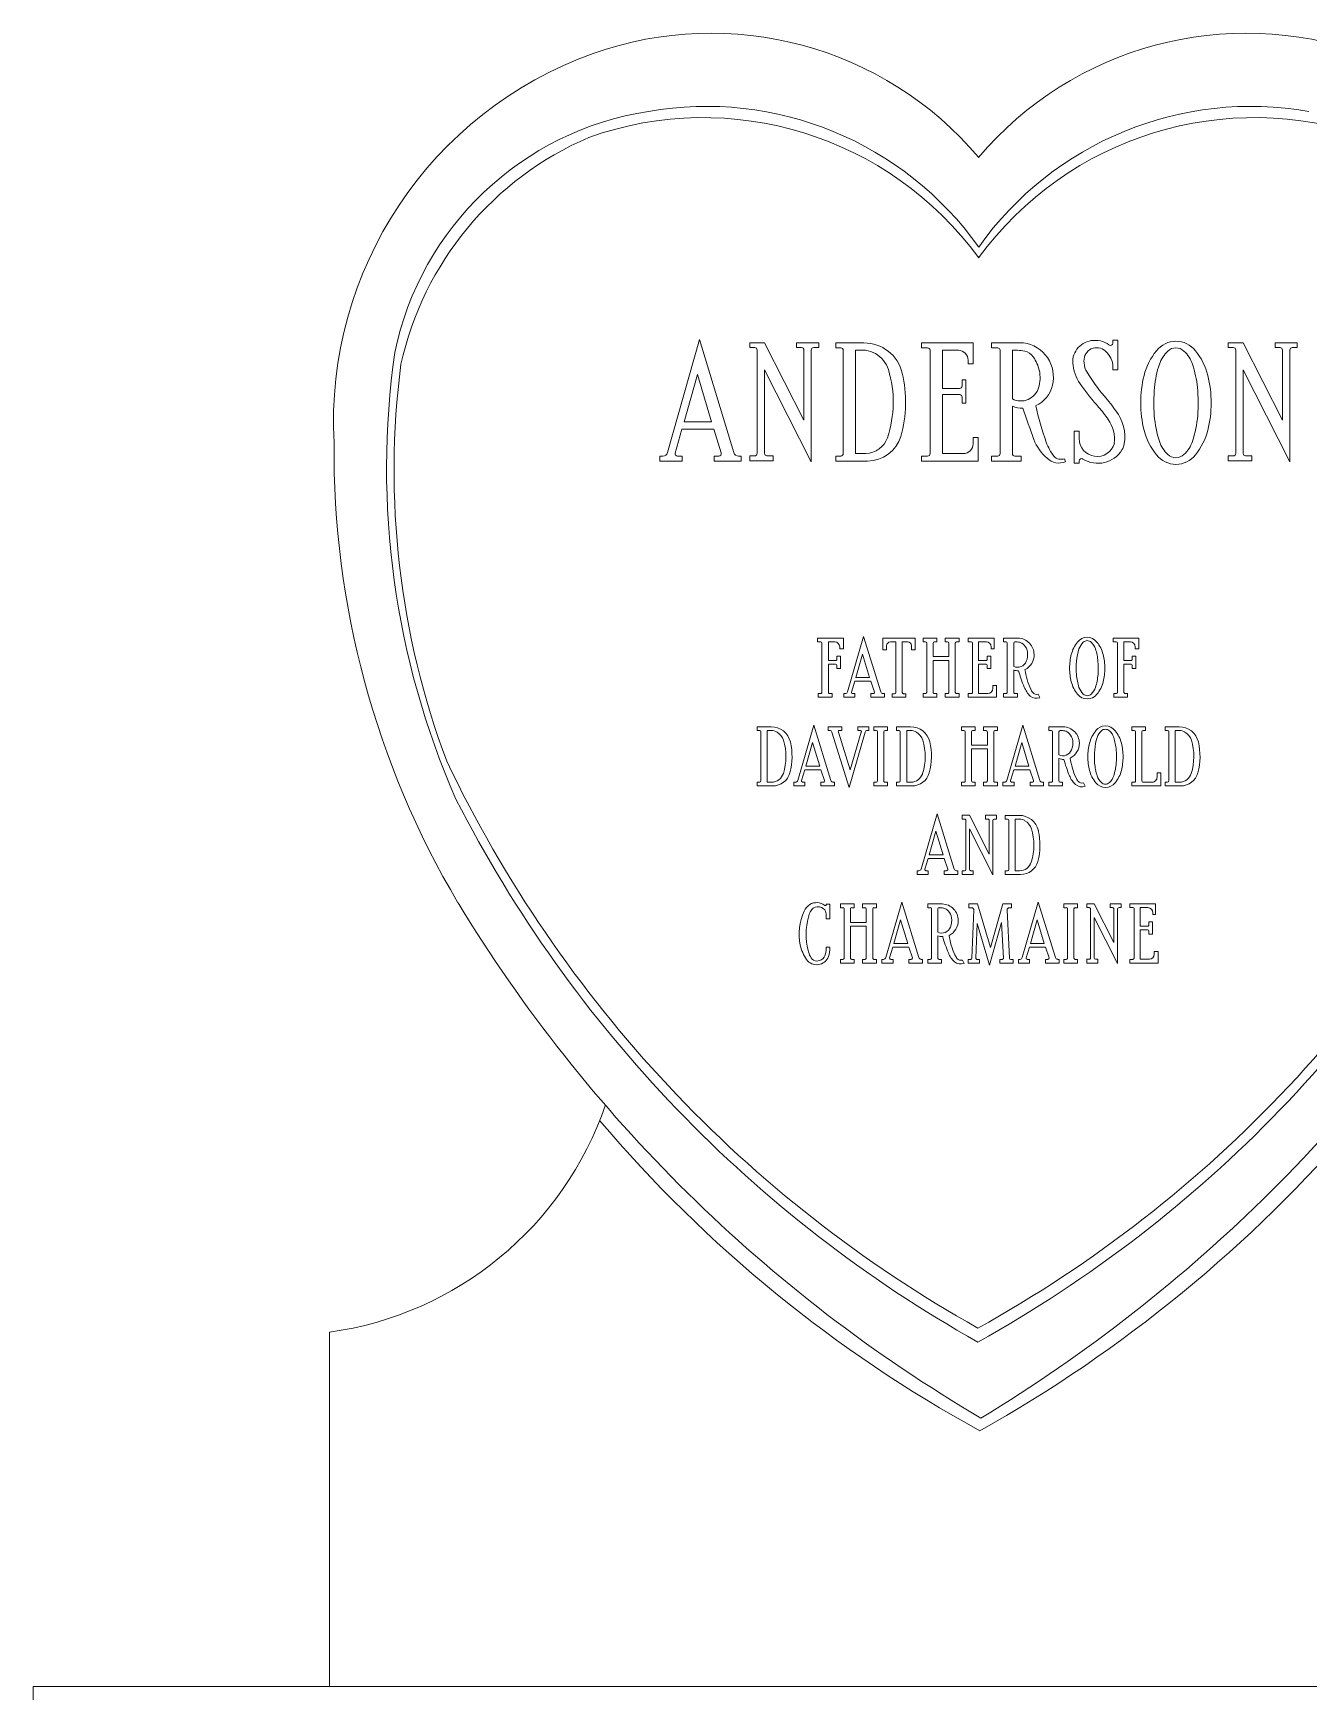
# Model space of a CAD drawing. Header units: inches. Extents: x -113 to 33, y -21 to 28.
# Drawn here: x -33.02 to -11.41, y -0.09 to 27.99 of the extents above; entities that cross this region are included whole.
import ezdxf

# ---------------------------------------------------------------- set-up
doc = ezdxf.new("R2010")
doc.units = ezdxf.units.IN
doc.header["$MEASUREMENT"] = 0
doc.layers.add('1', color=7, linetype='Continuous')

msp = doc.modelspace()

# ---------------------------------------------------------------- linework, layer by layer
at = {"color": 7, "linetype": 'Continuous', "lineweight": 5}
for p, q in [((-22.268, 20.894), (-21.726, 22.808)), ((-21.726, 22.808), (-21.146, 20.892)), ((-20.877, 22.672), (-20.877, 22.754)), ((-20.877, 22.754), (-20.625, 22.754)), ((-20.625, 22.754), (-19.959, 21.442)), ((-20.085, 22.672), (-20.085, 22.754)), ((-20.085, 22.754), (-19.709, 22.754)), ((-19.709, 22.754), (-19.709, 22.672)), ((-19.418, 22.666), (-19.418, 22.75)), ((-19.418, 22.75), (-18.947, 22.75)), ((-17.968, 22.666), (-17.968, 22.75)), ((-17.968, 22.75), (-17.092, 22.75)), ((-17.092, 22.75), (-17.092, 22.396)), ((-16.781, 22.666), (-16.781, 22.75)), ((-16.781, 22.75), (-16.239, 22.75)), ((-14.725, 22.747), (-14.725, 22.796)), ((-14.725, 22.796), (-14.641, 22.796)), ((-14.641, 22.796), (-14.641, 22.296)), ((-12.77, 22.672), (-12.77, 22.754)), ((-12.77, 22.754), (-12.518, 22.754)), ((-12.518, 22.754), (-11.852, 21.442)), ((-11.978, 22.672), (-11.978, 22.754)), ((-11.978, 22.754), (-11.602, 22.754)), ((-11.602, 22.754), (-11.602, 22.672)), ((-20.793, 22.672), (-20.877, 22.672)), ((-20.751, 20.88), (-20.751, 22.63)), ((-20.001, 22.672), (-20.085, 22.672)), ((-19.959, 21.442), (-19.959, 22.63)), ((-19.835, 22.63), (-19.835, 20.734)), ((-19.709, 22.672), (-19.793, 22.672)), ((-19.334, 22.666), (-19.418, 22.666)), ((-19.292, 20.876), (-19.292, 22.626)), ((-18.918, 22.626), (-19.084, 22.626)), ((-19.084, 22.626), (-19.084, 20.876)), ((-17.864, 22.666), (-17.968, 22.666)), ((-17.822, 20.876), (-17.822, 22.626)), ((-17.342, 22.626), (-17.614, 22.626)), ((-17.614, 22.626), (-17.614, 21.98)), ((-16.677, 22.666), (-16.781, 22.666)), ((-16.635, 20.876), (-16.635, 22.626)), ((-16.343, 22.626), (-16.427, 22.626)), ((-16.427, 22.626), (-16.427, 21.802)), ((-12.686, 22.672), (-12.77, 22.672)), ((-12.644, 20.88), (-12.644, 22.63)), ((-11.894, 22.672), (-11.978, 22.672)), ((-11.852, 21.442), (-11.852, 22.63)), ((-11.728, 22.63), (-11.728, 20.734)), ((-11.602, 22.672), (-11.686, 22.672)), ((-21.764, 22.214), (-21.99, 21.416)), ((-21.522, 21.416), (-21.764, 22.214)), ((-19.835, 20.734), (-20.625, 22.294)), ((-20.625, 22.294), (-20.625, 20.88)), ((-17.176, 22.396), (-17.176, 22.458)), ((-17.092, 22.396), (-17.176, 22.396)), ((-14.725, 22.296), (-14.725, 22.38)), ((-14.641, 22.296), (-14.725, 22.296)), ((-11.728, 20.734), (-12.518, 22.294)), ((-12.518, 22.294), (-12.518, 20.88)), ((-17.614, 21.98), (-17.322, 21.98)), ((-17.28, 22.02), (-17.28, 22.126)), ((-17.28, 22.126), (-17.218, 22.126)), ((-17.218, 22.126), (-17.218, 21.73)), ((-17.322, 21.876), (-17.614, 21.876)), ((-17.614, 21.876), (-17.614, 20.876)), ((-17.28, 21.73), (-17.28, 21.834)), ((-17.218, 21.73), (-17.28, 21.73)), ((-16.427, 21.678), (-16.427, 20.876)), ((-21.99, 21.416), (-21.522, 21.416)), ((-22.026, 21.292), (-22.14, 20.886)), ((-21.486, 21.292), (-22.026, 21.292)), ((-21.362, 20.888), (-21.486, 21.292)), ((-17.092, 21.042), (-17.092, 21.146)), ((-17.092, 21.146), (-17.01, 21.146)), ((-17.01, 21.146), (-17.01, 20.75)), ((-15.381, 20.712), (-15.381, 21.254)), ((-15.381, 21.254), (-15.297, 21.254)), ((-15.297, 21.254), (-15.297, 21.13)), ((-22.398, 20.75), (-22.398, 20.834)), ((-22.398, 20.834), (-22.348, 20.834)), ((-22.1, 20.834), (-22.022, 20.834)), ((-22.022, 20.834), (-22.022, 20.75)), ((-21.482, 20.75), (-21.482, 20.834)), ((-21.482, 20.834), (-21.402, 20.834)), ((-21.066, 20.834), (-21.022, 20.834)), ((-21.022, 20.834), (-21.022, 20.75)), ((-20.877, 20.754), (-20.877, 20.838)), ((-20.877, 20.838), (-20.793, 20.838)), ((-20.585, 20.838), (-20.479, 20.838)), ((-20.479, 20.838), (-20.479, 20.754)), ((-19.418, 20.75), (-19.418, 20.834)), ((-19.418, 20.834), (-19.334, 20.834)), ((-19.084, 20.876), (-18.91, 20.876)), ((-17.968, 20.75), (-17.968, 20.834)), ((-17.968, 20.834), (-17.864, 20.834)), ((-17.614, 20.876), (-17.26, 20.876)), ((-16.781, 20.75), (-16.781, 20.834)), ((-16.781, 20.834), (-16.677, 20.834)), ((-16.385, 20.834), (-16.281, 20.834)), ((-16.281, 20.834), (-16.281, 20.75)), ((-15.547, 20.79), (-15.529, 20.738)), ((-12.77, 20.754), (-12.77, 20.838)), ((-12.77, 20.838), (-12.686, 20.838)), ((-12.478, 20.838), (-12.372, 20.838)), ((-12.372, 20.838), (-12.372, 20.754)), ((-22.022, 20.75), (-22.398, 20.75)), ((-21.022, 20.75), (-21.482, 20.75)), ((-20.479, 20.754), (-20.877, 20.754)), ((-18.882, 20.75), (-19.418, 20.75)), ((-17.01, 20.75), (-17.968, 20.75)), ((-16.281, 20.75), (-16.781, 20.75)), ((-15.297, 20.712), (-15.381, 20.712)), ((-15.297, 20.75), (-15.297, 20.712)), ((-12.372, 20.754), (-12.77, 20.754)), ((-19.727, 17.75), (-19.289, 17.75)), ((-19.727, 17.688), (-19.727, 17.75)), ((-19.289, 17.75), (-19.289, 17.573)), ((-19.219, 16.842), (-18.948, 17.779)), ((-18.948, 17.779), (-18.658, 16.841)), ((-18.62, 17.75), (-18.074, 17.75)), ((-18.62, 17.552), (-18.62, 17.75)), ((-18.074, 17.75), (-18.074, 17.552)), ((-17.941, 17.687), (-17.941, 17.75)), ((-17.941, 17.75), (-17.707, 17.75)), ((-17.707, 17.75), (-17.707, 17.687)), ((-17.567, 17.687), (-17.567, 17.75)), ((-17.567, 17.75), (-17.332, 17.75)), ((-17.332, 17.75), (-17.332, 17.687)), ((-17.176, 17.75), (-16.738, 17.75)), ((-17.176, 17.688), (-17.176, 17.75)), ((-16.738, 17.75), (-16.738, 17.573)), ((-16.577, 17.687), (-16.577, 17.75)), ((-16.577, 17.75), (-16.333, 17.75)), ((-14.721, 17.75), (-14.283, 17.75)), ((-14.721, 17.688), (-14.721, 17.75)), ((-14.283, 17.75), (-14.283, 17.573)), ((-19.675, 17.688), (-19.727, 17.688)), ((-19.654, 16.833), (-19.654, 17.668)), ((-19.436, 17.688), (-19.543, 17.688)), ((-19.543, 17.688), (-19.543, 17.373)), ((-19.402, 17.393), (-19.402, 17.446)), ((-19.402, 17.446), (-19.342, 17.446)), ((-19.353, 17.573), (-19.353, 17.604)), ((-19.289, 17.573), (-19.353, 17.573)), ((-19.342, 17.446), (-19.342, 17.24)), ((-19.08, 17.083), (-18.967, 17.482)), ((-18.967, 17.482), (-18.846, 17.083)), ((-18.558, 17.552), (-18.62, 17.552)), ((-18.558, 17.625), (-18.558, 17.552)), ((-18.402, 17.688), (-18.495, 17.688)), ((-18.402, 16.832), (-18.402, 17.688)), ((-18.199, 17.688), (-18.293, 17.688)), ((-18.293, 17.688), (-18.293, 16.832)), ((-18.136, 17.552), (-18.136, 17.625)), ((-18.074, 17.552), (-18.136, 17.552)), ((-17.9, 17.687), (-17.941, 17.687)), ((-17.879, 16.833), (-17.879, 17.667)), ((-17.77, 17.667), (-17.77, 17.438)), ((-17.77, 17.438), (-17.504, 17.438)), ((-17.707, 17.687), (-17.749, 17.687)), ((-17.525, 17.687), (-17.567, 17.687)), ((-17.504, 17.438), (-17.504, 17.667)), ((-17.395, 17.667), (-17.395, 16.833)), ((-17.332, 17.687), (-17.374, 17.687)), ((-17.124, 17.688), (-17.176, 17.688)), ((-17.103, 16.833), (-17.103, 17.668)), ((-16.868, 17.688), (-16.999, 17.688)), ((-16.999, 17.688), (-16.999, 17.373)), ((-16.853, 17.393), (-16.853, 17.446)), ((-16.853, 17.446), (-16.791, 17.446)), ((-16.791, 17.446), (-16.791, 17.24)), ((-16.785, 17.573), (-16.785, 17.604)), ((-16.738, 17.573), (-16.785, 17.573)), ((-16.536, 17.687), (-16.577, 17.687)), ((-16.515, 16.833), (-16.515, 17.667)), ((-16.406, 17.273), (-16.406, 17.667)), ((-14.669, 17.688), (-14.721, 17.688)), ((-14.648, 16.833), (-14.648, 17.668)), ((-14.43, 17.688), (-14.537, 17.688)), ((-14.537, 17.688), (-14.537, 17.373)), ((-14.396, 17.393), (-14.396, 17.446)), ((-14.396, 17.446), (-14.336, 17.446)), ((-14.347, 17.573), (-14.347, 17.604)), ((-14.283, 17.573), (-14.347, 17.573)), ((-14.336, 17.446), (-14.336, 17.24)), ((-19.543, 17.373), (-19.423, 17.373)), ((-19.423, 17.313), (-19.543, 17.313)), ((-19.543, 17.313), (-19.543, 16.833)), ((-19.402, 17.24), (-19.402, 17.292)), ((-19.342, 17.24), (-19.402, 17.24)), ((-17.504, 17.375), (-17.77, 17.375)), ((-17.77, 17.375), (-17.77, 16.833)), ((-17.504, 16.833), (-17.504, 17.375)), ((-16.999, 17.373), (-16.874, 17.373)), ((-16.874, 17.313), (-16.999, 17.313)), ((-16.999, 17.313), (-16.999, 16.813)), ((-16.853, 17.24), (-16.853, 17.292)), ((-16.791, 17.24), (-16.853, 17.24)), ((-16.406, 17.212), (-16.406, 16.833)), ((-14.537, 17.373), (-14.417, 17.373)), ((-14.417, 17.313), (-14.537, 17.313)), ((-14.537, 17.313), (-14.537, 16.833)), ((-14.396, 17.24), (-14.396, 17.292)), ((-14.336, 17.24), (-14.396, 17.24)), ((-19.098, 17.021), (-19.155, 16.839)), ((-18.828, 17.021), (-19.098, 17.021)), ((-18.846, 17.083), (-19.08, 17.083)), ((-18.766, 16.839), (-18.828, 17.021)), ((-16.761, 16.896), (-16.761, 16.948)), ((-16.761, 16.948), (-16.697, 16.948)), ((-16.697, 16.948), (-16.697, 16.75)), ((-19.717, 16.75), (-19.717, 16.812)), ((-19.717, 16.812), (-19.675, 16.812)), ((-19.482, 16.75), (-19.717, 16.75)), ((-19.522, 16.812), (-19.482, 16.812)), ((-19.482, 16.812), (-19.482, 16.75)), ((-19.284, 16.75), (-19.284, 16.812)), ((-19.284, 16.812), (-19.259, 16.812)), ((-19.096, 16.75), (-19.284, 16.75)), ((-19.135, 16.812), (-19.096, 16.812)), ((-19.096, 16.812), (-19.096, 16.75)), ((-18.826, 16.75), (-18.826, 16.812)), ((-18.826, 16.812), (-18.786, 16.812)), ((-18.596, 16.75), (-18.826, 16.75)), ((-18.618, 16.812), (-18.596, 16.812)), ((-18.596, 16.812), (-18.596, 16.75)), ((-18.464, 16.75), (-18.464, 16.81)), ((-18.464, 16.81), (-18.423, 16.81)), ((-18.23, 16.75), (-18.464, 16.75)), ((-18.272, 16.81), (-18.23, 16.81)), ((-18.23, 16.81), (-18.23, 16.75)), ((-17.941, 16.75), (-17.941, 16.812)), ((-17.941, 16.812), (-17.9, 16.812)), ((-17.707, 16.75), (-17.941, 16.75)), ((-17.749, 16.812), (-17.707, 16.812)), ((-17.707, 16.812), (-17.707, 16.75)), ((-17.566, 16.75), (-17.566, 16.812)), ((-17.566, 16.812), (-17.525, 16.812)), ((-17.332, 16.75), (-17.566, 16.75)), ((-17.374, 16.812), (-17.332, 16.812)), ((-17.332, 16.812), (-17.332, 16.75)), ((-17.176, 16.75), (-17.176, 16.812)), ((-17.176, 16.812), (-17.124, 16.812)), ((-16.697, 16.75), (-17.176, 16.75)), ((-16.999, 16.813), (-16.845, 16.813)), ((-16.577, 16.75), (-16.577, 16.812)), ((-16.577, 16.812), (-16.536, 16.812)), ((-16.343, 16.75), (-16.577, 16.75)), ((-16.385, 16.812), (-16.343, 16.812)), ((-16.343, 16.812), (-16.343, 16.75)), ((-15.99, 16.801), (-15.962, 16.744)), ((-14.711, 16.75), (-14.711, 16.812)), ((-14.711, 16.812), (-14.669, 16.812)), ((-14.476, 16.75), (-14.711, 16.75)), ((-14.516, 16.812), (-14.476, 16.812)), ((-14.476, 16.812), (-14.476, 16.75)), ((-20.75, 16.25), (-20.516, 16.25)), ((-20.75, 16.188), (-20.75, 16.25)), ((-20.708, 16.188), (-20.75, 16.188)), ((-20.687, 15.333), (-20.687, 16.168)), ((-20.579, 16.186), (-20.579, 15.311)), ((-20.512, 16.186), (-20.579, 16.186)), ((-20.064, 15.342), (-19.793, 16.279)), ((-19.793, 16.279), (-19.503, 15.341)), ((-19.546, 16.251), (-19.317, 16.251)), ((-19.546, 16.187), (-19.546, 16.251)), ((-19.524, 16.187), (-19.546, 16.187)), ((-19.194, 15.222), (-19.484, 16.158)), ((-19.376, 16.161), (-19.175, 15.519)), ((-19.317, 16.187), (-19.356, 16.187)), ((-19.317, 16.251), (-19.317, 16.187)), ((-18.923, 16.157), (-19.194, 15.222)), ((-19.175, 15.519), (-18.987, 16.161)), ((-19.046, 16.187), (-19.046, 16.251)), ((-19.046, 16.251), (-18.858, 16.251)), ((-19.007, 16.187), (-19.046, 16.187)), ((-18.858, 16.187), (-18.883, 16.187)), ((-18.858, 16.251), (-18.858, 16.187)), ((-18.777, 16.187), (-18.777, 16.25)), ((-18.777, 16.25), (-18.543, 16.25)), ((-18.736, 16.187), (-18.777, 16.187)), ((-18.715, 15.333), (-18.715, 16.167)), ((-18.606, 16.167), (-18.606, 15.333)), ((-18.543, 16.187), (-18.585, 16.187)), ((-18.543, 16.25), (-18.543, 16.187)), ((-18.39, 16.25), (-18.155, 16.25)), ((-18.39, 16.188), (-18.39, 16.25)), ((-18.348, 16.188), (-18.39, 16.188)), ((-18.327, 15.333), (-18.327, 16.168)), ((-18.218, 16.186), (-18.218, 15.311)), ((-18.151, 16.186), (-18.218, 16.186)), ((-17.29, 16.187), (-17.29, 16.25)), ((-17.29, 16.25), (-17.056, 16.25)), ((-17.248, 16.187), (-17.29, 16.187)), ((-17.227, 15.333), (-17.227, 16.167)), ((-17.118, 16.167), (-17.118, 15.938)), ((-17.056, 16.187), (-17.097, 16.187)), ((-17.056, 16.25), (-17.056, 16.187)), ((-16.915, 16.187), (-16.915, 16.25)), ((-16.915, 16.25), (-16.681, 16.25)), ((-16.873, 16.187), (-16.915, 16.187)), ((-16.852, 15.938), (-16.852, 16.167)), ((-16.743, 16.167), (-16.743, 15.333)), ((-16.681, 16.187), (-16.722, 16.187)), ((-16.681, 16.25), (-16.681, 16.187)), ((-16.522, 15.342), (-16.251, 16.279)), ((-16.251, 16.279), (-15.961, 15.341)), ((-15.811, 16.187), (-15.811, 16.25)), ((-15.811, 16.25), (-15.567, 16.25)), ((-15.769, 16.187), (-15.811, 16.187)), ((-15.748, 15.333), (-15.748, 16.167)), ((-15.639, 15.773), (-15.639, 16.167)), ((-14.405, 16.187), (-14.405, 16.25)), ((-14.405, 16.25), (-14.171, 16.25)), ((-14.363, 16.187), (-14.405, 16.187)), ((-14.342, 15.333), (-14.342, 16.167)), ((-14.233, 16.167), (-14.233, 15.333)), ((-14.171, 16.187), (-14.212, 16.187)), ((-14.171, 16.25), (-14.171, 16.187)), ((-13.84, 16.25), (-13.605, 16.25)), ((-13.84, 16.188), (-13.84, 16.25)), ((-13.798, 16.188), (-13.84, 16.188)), ((-13.777, 15.333), (-13.777, 16.168)), ((-13.668, 16.186), (-13.668, 15.311)), ((-13.601, 16.186), (-13.668, 16.186)), ((-19.925, 15.583), (-19.812, 15.982)), ((-19.812, 15.982), (-19.691, 15.583)), ((-17.118, 15.938), (-16.852, 15.938)), ((-16.852, 15.875), (-17.118, 15.875)), ((-17.118, 15.875), (-17.118, 15.333)), ((-16.852, 15.333), (-16.852, 15.875)), ((-16.383, 15.583), (-16.27, 15.982)), ((-16.27, 15.982), (-16.149, 15.583)), ((-19.943, 15.521), (-20, 15.339)), ((-19.673, 15.521), (-19.943, 15.521)), ((-19.691, 15.583), (-19.925, 15.583)), ((-19.611, 15.339), (-19.673, 15.521)), ((-16.401, 15.521), (-16.458, 15.339)), ((-16.131, 15.521), (-16.401, 15.521)), ((-16.149, 15.583), (-16.383, 15.583)), ((-16.069, 15.339), (-16.131, 15.521)), ((-15.639, 15.712), (-15.639, 15.333)), ((-13.977, 15.398), (-13.977, 15.471)), ((-13.977, 15.471), (-13.915, 15.471)), ((-13.915, 15.471), (-13.915, 15.25)), ((-20.75, 15.25), (-20.75, 15.312)), ((-20.75, 15.312), (-20.708, 15.312)), ((-20.49, 15.25), (-20.75, 15.25)), ((-20.579, 15.311), (-20.507, 15.311)), ((-20.129, 15.25), (-20.129, 15.312)), ((-20.129, 15.312), (-20.104, 15.312)), ((-19.941, 15.25), (-20.129, 15.25)), ((-19.98, 15.312), (-19.941, 15.312)), ((-19.941, 15.312), (-19.941, 15.25)), ((-19.671, 15.25), (-19.671, 15.312)), ((-19.671, 15.312), (-19.631, 15.312)), ((-19.441, 15.25), (-19.671, 15.25)), ((-19.463, 15.312), (-19.441, 15.312)), ((-19.441, 15.312), (-19.441, 15.25)), ((-18.777, 15.25), (-18.777, 15.312)), ((-18.777, 15.312), (-18.736, 15.312)), ((-18.543, 15.25), (-18.777, 15.25)), ((-18.585, 15.312), (-18.543, 15.312)), ((-18.543, 15.312), (-18.543, 15.25)), ((-18.39, 15.25), (-18.39, 15.312)), ((-18.39, 15.312), (-18.348, 15.312)), ((-18.13, 15.25), (-18.39, 15.25)), ((-18.218, 15.311), (-18.146, 15.311)), ((-17.29, 15.25), (-17.29, 15.312)), ((-17.29, 15.312), (-17.248, 15.312)), ((-17.056, 15.25), (-17.29, 15.25)), ((-17.097, 15.312), (-17.056, 15.312)), ((-17.056, 15.312), (-17.056, 15.25)), ((-16.915, 15.25), (-16.915, 15.312)), ((-16.915, 15.312), (-16.873, 15.312)), ((-16.681, 15.25), (-16.915, 15.25)), ((-16.722, 15.312), (-16.681, 15.312)), ((-16.681, 15.312), (-16.681, 15.25)), ((-16.587, 15.25), (-16.587, 15.312)), ((-16.587, 15.312), (-16.562, 15.312)), ((-16.399, 15.25), (-16.587, 15.25)), ((-16.438, 15.312), (-16.399, 15.312)), ((-16.399, 15.312), (-16.399, 15.25)), ((-16.129, 15.25), (-16.129, 15.312)), ((-16.129, 15.312), (-16.089, 15.312)), ((-15.899, 15.25), (-16.129, 15.25)), ((-15.921, 15.312), (-15.899, 15.312)), ((-15.899, 15.312), (-15.899, 15.25)), ((-15.811, 15.25), (-15.811, 15.312)), ((-15.811, 15.312), (-15.769, 15.312)), ((-15.576, 15.25), (-15.811, 15.25)), ((-15.618, 15.312), (-15.576, 15.312)), ((-15.576, 15.312), (-15.576, 15.25)), ((-15.223, 15.301), (-15.196, 15.244)), ((-14.405, 15.25), (-14.405, 15.312)), ((-14.405, 15.312), (-14.363, 15.312)), ((-13.915, 15.25), (-14.405, 15.25)), ((-14.212, 15.312), (-14.061, 15.312)), ((-14.212, 15.312), (-14.17, 15.312)), ((-13.84, 15.25), (-13.84, 15.312)), ((-13.84, 15.312), (-13.798, 15.312)), ((-13.58, 15.25), (-13.84, 15.25)), ((-13.668, 15.311), (-13.596, 15.311)), ((-17.975, 13.842), (-17.704, 14.779)), ((-17.704, 14.779), (-17.414, 13.841)), ((-17.279, 14.688), (-17.279, 14.752)), ((-17.279, 14.752), (-17.153, 14.752)), ((-17.237, 14.688), (-17.279, 14.688)), ((-17.216, 13.834), (-17.216, 14.667)), ((-17.153, 14.752), (-16.82, 14.096)), ((-16.883, 14.688), (-16.883, 14.752)), ((-16.883, 14.752), (-16.695, 14.752)), ((-16.841, 14.688), (-16.883, 14.688)), ((-16.82, 14.096), (-16.82, 14.667)), ((-16.758, 14.667), (-16.758, 13.742)), ((-16.695, 14.688), (-16.737, 14.688)), ((-16.695, 14.752), (-16.695, 14.688)), ((-16.55, 14.75), (-16.316, 14.75)), ((-16.55, 14.688), (-16.55, 14.75)), ((-16.508, 14.688), (-16.55, 14.688)), ((-16.487, 13.833), (-16.487, 14.668)), ((-16.379, 14.686), (-16.379, 13.811)), ((-16.311, 14.686), (-16.379, 14.686)), ((-17.836, 14.083), (-17.723, 14.482)), ((-17.723, 14.482), (-17.602, 14.083)), ((-16.758, 13.742), (-17.153, 14.522)), ((-17.153, 14.522), (-17.153, 13.834)), ((-17.602, 14.083), (-17.836, 14.083)), ((-18.04, 13.75), (-18.04, 13.812)), ((-18.04, 13.812), (-18.015, 13.812)), ((-17.854, 14.021), (-17.911, 13.839)), ((-17.891, 13.812), (-17.852, 13.812)), ((-17.584, 14.021), (-17.854, 14.021)), ((-17.852, 13.812), (-17.852, 13.75)), ((-17.522, 13.839), (-17.584, 14.021)), ((-17.582, 13.75), (-17.582, 13.812)), ((-17.582, 13.812), (-17.542, 13.812)), ((-17.374, 13.812), (-17.352, 13.812)), ((-17.352, 13.812), (-17.352, 13.75)), ((-17.279, 13.75), (-17.279, 13.813)), ((-17.279, 13.813), (-17.237, 13.813)), ((-17.133, 13.813), (-17.091, 13.813)), ((-17.091, 13.813), (-17.091, 13.75)), ((-16.55, 13.75), (-16.55, 13.812)), ((-16.55, 13.812), (-16.508, 13.812)), ((-16.379, 13.811), (-16.306, 13.811)), ((-17.852, 13.75), (-18.04, 13.75)), ((-17.352, 13.75), (-17.582, 13.75)), ((-17.091, 13.75), (-17.279, 13.75)), ((-16.29, 13.75), (-16.55, 13.75)), ((-19.58, 13.241), (-19.58, 13.249)), ((-19.58, 13.249), (-19.519, 13.249)), ((-19.519, 13.249), (-19.519, 12.999)), ((-19.341, 13.187), (-19.341, 13.25)), ((-19.341, 13.25), (-19.107, 13.25)), ((-19.107, 13.25), (-19.107, 13.187)), ((-18.966, 13.187), (-18.966, 13.25)), ((-18.966, 13.25), (-18.732, 13.25)), ((-18.732, 13.25), (-18.732, 13.187)), ((-18.573, 12.342), (-18.302, 13.279)), ((-18.302, 13.279), (-18.012, 12.341)), ((-17.862, 13.187), (-17.862, 13.25)), ((-17.862, 13.25), (-17.618, 13.25)), ((-17.164, 13.187), (-17.164, 13.252)), ((-17.164, 13.252), (-17.018, 13.252)), ((-17.018, 13.252), (-16.797, 12.512)), ((-16.797, 12.512), (-16.591, 13.252)), ((-16.591, 13.252), (-16.445, 13.252)), ((-16.445, 13.252), (-16.445, 13.187)), ((-16.26, 12.342), (-15.989, 13.279)), ((-15.989, 13.279), (-15.699, 12.341)), ((-15.557, 13.187), (-15.557, 13.25)), ((-15.557, 13.25), (-15.323, 13.25)), ((-15.323, 13.25), (-15.323, 13.187)), ((-15.168, 13.188), (-15.168, 13.252)), ((-15.168, 13.252), (-15.042, 13.252)), ((-15.042, 13.252), (-14.709, 12.596)), ((-14.772, 13.188), (-14.772, 13.252)), ((-14.772, 13.252), (-14.584, 13.252)), ((-14.584, 13.252), (-14.584, 13.188)), ((-14.439, 13.25), (-14.001, 13.25)), ((-14.439, 13.188), (-14.439, 13.25)), ((-14.001, 13.25), (-14.001, 13.073)), ((-19.58, 12.999), (-19.58, 13.062)), ((-19.519, 12.999), (-19.58, 12.999)), ((-19.299, 13.187), (-19.341, 13.187)), ((-19.278, 12.333), (-19.278, 13.167)), ((-19.169, 13.167), (-19.169, 12.938)), ((-19.169, 12.938), (-18.903, 12.938)), ((-19.107, 13.187), (-19.148, 13.187)), ((-18.924, 13.187), (-18.966, 13.187)), ((-18.903, 12.938), (-18.903, 13.167)), ((-18.794, 13.167), (-18.794, 12.333)), ((-18.732, 13.187), (-18.773, 13.187)), ((-18.434, 12.583), (-18.321, 12.982)), ((-18.321, 12.982), (-18.2, 12.583)), ((-17.82, 13.187), (-17.862, 13.187)), ((-17.799, 12.333), (-17.799, 13.167)), ((-17.69, 12.773), (-17.69, 13.167)), ((-17.121, 13.187), (-17.164, 13.187)), ((-17.112, 12.332), (-17.079, 13.144)), ((-16.614, 12.936), (-16.815, 12.212)), ((-16.58, 12.333), (-16.614, 12.936)), ((-16.518, 13.144), (-16.476, 12.332)), ((-16.445, 13.187), (-16.476, 13.187)), ((-16.121, 12.583), (-16.008, 12.982)), ((-16.008, 12.982), (-15.887, 12.583)), ((-15.515, 13.187), (-15.557, 13.187)), ((-15.494, 12.333), (-15.494, 13.167)), ((-15.385, 13.167), (-15.385, 12.333)), ((-15.323, 13.187), (-15.364, 13.187)), ((-15.126, 13.188), (-15.168, 13.188)), ((-15.105, 12.334), (-15.105, 13.167)), ((-14.647, 12.242), (-15.042, 13.022)), ((-15.042, 13.022), (-15.042, 12.334)), ((-14.73, 13.188), (-14.772, 13.188)), ((-14.709, 12.596), (-14.709, 13.167)), ((-14.647, 13.167), (-14.647, 12.242)), ((-14.584, 13.188), (-14.626, 13.188)), ((-14.387, 13.188), (-14.439, 13.188)), ((-14.366, 12.333), (-14.366, 13.168)), ((-14.132, 13.188), (-14.262, 13.188)), ((-14.262, 13.188), (-14.262, 12.873)), ((-14.116, 12.893), (-14.116, 12.946)), ((-14.116, 12.946), (-14.054, 12.946)), ((-14.054, 12.946), (-14.054, 12.74)), ((-14.049, 13.073), (-14.049, 13.104)), ((-14.001, 13.073), (-14.049, 13.073)), ((-18.903, 12.875), (-19.169, 12.875)), ((-19.169, 12.875), (-19.169, 12.333)), ((-18.903, 12.333), (-18.903, 12.875)), ((-17.69, 12.712), (-17.69, 12.333)), ((-17.026, 12.917), (-17.049, 12.333)), ((-16.815, 12.212), (-17.026, 12.917)), ((-14.262, 12.873), (-14.137, 12.873)), ((-14.137, 12.813), (-14.262, 12.813)), ((-14.262, 12.813), (-14.262, 12.313)), ((-14.116, 12.74), (-14.116, 12.792)), ((-14.054, 12.74), (-14.116, 12.74)), ((-19.58, 12.516), (-19.518, 12.516)), ((-18.452, 12.521), (-18.509, 12.339)), ((-18.182, 12.521), (-18.452, 12.521)), ((-18.2, 12.583), (-18.434, 12.583)), ((-18.12, 12.339), (-18.182, 12.521)), ((-16.139, 12.521), (-16.196, 12.339)), ((-15.869, 12.521), (-16.139, 12.521)), ((-15.887, 12.583), (-16.121, 12.583)), ((-15.807, 12.339), (-15.869, 12.521)), ((-14.024, 12.396), (-14.024, 12.448)), ((-14.024, 12.448), (-13.96, 12.448)), ((-13.96, 12.448), (-13.96, 12.25)), ((-19.341, 12.25), (-19.341, 12.312)), ((-19.341, 12.312), (-19.299, 12.312)), ((-19.107, 12.25), (-19.341, 12.25)), ((-19.148, 12.312), (-19.107, 12.312)), ((-19.107, 12.312), (-19.107, 12.25)), ((-18.966, 12.25), (-18.966, 12.312)), ((-18.966, 12.312), (-18.924, 12.312)), ((-18.732, 12.25), (-18.966, 12.25)), ((-18.773, 12.312), (-18.732, 12.312)), ((-18.732, 12.312), (-18.732, 12.25)), ((-18.638, 12.25), (-18.638, 12.312)), ((-18.638, 12.312), (-18.613, 12.312)), ((-18.45, 12.25), (-18.638, 12.25)), ((-18.489, 12.312), (-18.45, 12.312)), ((-18.45, 12.312), (-18.45, 12.25)), ((-18.18, 12.25), (-18.18, 12.312)), ((-18.18, 12.312), (-18.14, 12.312)), ((-17.95, 12.25), (-18.18, 12.25)), ((-17.972, 12.312), (-17.95, 12.312)), ((-17.95, 12.312), (-17.95, 12.25)), ((-17.862, 12.25), (-17.862, 12.312)), ((-17.862, 12.312), (-17.82, 12.312)), ((-17.627, 12.25), (-17.862, 12.25)), ((-17.669, 12.312), (-17.627, 12.312)), ((-17.627, 12.312), (-17.627, 12.25)), ((-17.274, 12.301), (-17.247, 12.244)), ((-17.174, 12.25), (-17.174, 12.312)), ((-17.174, 12.312), (-17.133, 12.312)), ((-16.986, 12.25), (-17.174, 12.25)), ((-17.028, 12.312), (-16.986, 12.312)), ((-16.986, 12.312), (-16.986, 12.25)), ((-16.642, 12.25), (-16.642, 12.312)), ((-16.642, 12.312), (-16.601, 12.312)), ((-16.413, 12.25), (-16.642, 12.25)), ((-16.455, 12.312), (-16.413, 12.312)), ((-16.413, 12.312), (-16.413, 12.25)), ((-16.325, 12.25), (-16.325, 12.312)), ((-16.325, 12.312), (-16.3, 12.312)), ((-16.137, 12.25), (-16.325, 12.25)), ((-16.176, 12.312), (-16.137, 12.312)), ((-16.137, 12.312), (-16.137, 12.25)), ((-15.867, 12.25), (-15.867, 12.312)), ((-15.867, 12.312), (-15.827, 12.312)), ((-15.637, 12.25), (-15.867, 12.25)), ((-15.659, 12.312), (-15.637, 12.312)), ((-15.637, 12.312), (-15.637, 12.25)), ((-15.557, 12.25), (-15.557, 12.312)), ((-15.557, 12.312), (-15.515, 12.312)), ((-15.322, 12.25), (-15.557, 12.25)), ((-15.364, 12.312), (-15.322, 12.312)), ((-15.322, 12.312), (-15.322, 12.25)), ((-15.168, 12.25), (-15.168, 12.313)), ((-15.168, 12.313), (-15.126, 12.313)), ((-14.981, 12.25), (-15.168, 12.25)), ((-15.022, 12.313), (-14.981, 12.313)), ((-14.981, 12.313), (-14.981, 12.25)), ((-14.439, 12.25), (-14.439, 12.312)), ((-14.439, 12.312), (-14.387, 12.312)), ((-13.96, 12.25), (-14.439, 12.25)), ((-14.262, 12.313), (-14.108, 12.313)), ((-27.997, 6), (-27.997, 0))]:
    msp.add_line(p, q, dxfattribs=at)
for centre, radius, start, end in [((-21.534, 22.053), 5.942, 40.2482, 109.6041), ((-12.464, 22.053), 5.942, 70.3959, 139.7518), ((-21.306, 21.412), 6.622, 109.5988, 183.0722), ((-21.613, 21.096), 5.66, 35.3788, 99.9517), ((-12.384, 21.096), 5.66, 80.0483, 144.6212), ((-21.804, 21.537), 5.193, 98.7216, 168.3169), ((-21.666, 20.792), 5.773, 36.056, 109.5926), ((-12.332, 20.792), 5.773, 70.4074, 143.944), ((-21.459, 21.213), 5.455, 113.1224, 167.5563), ((-18.938, 22.089), 0.661, 13.0608, 90.7798), ((-16.312, 22.175), 0.579, 345.8298, 82.8104), ((-15.043, 22.43), 0.362, 98.0268, 189.8212), ((-15.026, 22.392), 0.402, 54.2525, 99.6473), ((-13.653, 22.355), 0.425, 90.5138, 141.78), ((-13.661, 22.355), 0.425, 38.22, 89.4862), ((-13.077, 20.628), 13.952, 171.9208, 203.675), ((-20.792, 22.631), 0.041, 358.6028, 91.3973), ((-20, 22.631), 0.041, 358.6029, 91.3972), ((-19.791, 22.627), 0.0446, 93.2156, 176.7844), ((-19.337, 22.621), 0.0449, 6.1612, 86.6333), ((-18.97, 22.176), 0.453, 60.4595, 83.4719), ((-19.024, 22.12), 0.529, 19.6538, 58.2797), ((-17.863, 22.625), 0.041, 1.3973, 91.397), ((-17.347, 22.455), 0.171, 0.9384, 88.3754), ((-16.676, 22.625), 0.041, 1.3974, 91.3971), ((-16.358, 21.938), 0.688, 78.3558, 88.761), ((-16.264, 22.387), 0.229, 33.6021, 78.6562), ((-16.595, 22.146), 0.638, 12.2732, 35.1927), ((-15, 22.454), 0.215, 55.7051, 191.3559), ((-15.094, 22.328), 0.373, 8.0894, 54.7697), ((-14.765, 22.748), 0.0398, 228.7851, 358.0727), ((-13.151, 21.936), 1.079, 140.8015, 165.8492), ((-13.411, 22.209), 0.555, 133.3899, 161.1398), ((-13.655, 22.47), 0.198, 90.5785, 134.1815), ((-13.659, 22.47), 0.198, 45.8184, 89.4215), ((-13.902, 22.209), 0.555, 18.8601, 46.6103), ((-14.163, 21.936), 1.079, 14.1508, 39.1985), ((-12.685, 22.631), 0.041, 358.6028, 91.3973), ((-11.893, 22.631), 0.041, 358.6029, 91.3972), ((-11.683, 22.627), 0.0446, 93.2156, 176.7844), ((-12.881, 20.589), 14.021, 172.6265, 200.5558), ((-20.358, 21.749), 1.912, 341.5607, 16.6921), ((-20.405, 21.746), 2.168, 344.5294, 13.1149), ((-16.576, 22.161), 0.617, 343.9459, 11.3476), ((-14.692, 22.459), 0.712, 187.3601, 218.1869), ((-14.909, 22.421), 0.303, 181.6692, 213.4514), ((-13.082, 23.449), 2.398, 209.8934, 221.8233), ((-12.325, 21.738), 1.928, 166.1299, 180.1167), ((-12.442, 21.867), 1.583, 160.7777, 175.3242), ((-14.872, 21.867), 1.583, 4.676, 19.2221), ((-14.988, 21.738), 1.928, 359.8833, 13.8701), ((-17.321, 22.021), 0.041, 268.6028, 358.6028), ((-16.283, 22.079), 0.312, 242.4055, 343.4924), ((-16.235, 22.141), 0.497, 294.231, 347.469), ((-11.521, 24.711), 4.601, 215.8101, 221.5017), ((-11.271, 21.728), 2.761, 174.4367, 184.3641), ((-16.042, 21.728), 2.761, 355.6359, 5.5632), ((-17.324, 21.831), 0.0446, 3.2156, 86.7843), ((-16.267, 22.057), 0.411, 247.1359, 272.2546), ((-40.619, 12.923), 25.882, 18.4473, 19.6953), ((-11.263, 22.721), 4.879, 192.2282, 199.8091), ((-17.152, 19.777), 2.886, 35.5793, 40.7842), ((-16.56, 20.332), 2.272, 33.8468, 41.9031), ((-12.297, 21.735), 1.956, 180.0439, 193.7683), ((-15.016, 21.735), 1.956, 346.2317, 359.9562), ((-15.284, 21.117), 0.586, 353.2628, 35.3378), ((-15.223, 21.165), 0.7, 349.89, 38.2019), ((-11.855, 21.732), 2.181, 185.6341, 197.2902), ((-15.459, 21.732), 2.181, 342.7098, 354.3659), ((-18.93, 21.288), 0.412, 272.7706, 339.5552), ((-18.883, 21.343), 0.593, 270.1033, 342.809), ((-15.262, 21.451), 0.873, 202.7417, 228.6062), ((-15.044, 21.358), 0.86, 199.6916, 218.069), ((-14.993, 21.131), 0.304, 180.2264, 344.1059), ((-13.143, 21.541), 1.088, 194.424, 219.1459), ((-13.414, 21.261), 0.552, 198.7666, 226.7038), ((-13.902, 21.263), 0.555, 313.3898, 341.1397), ((-14.171, 21.541), 1.088, 320.854, 345.5759), ((-12.934, 20.923), 14.986, 179.4873, 210.7049), ((-22.347, 20.915), 0.0813, 268.9015, 344.8385), ((-22.099, 20.876), 0.0423, 166.6625, 268.4747), ((-21.401, 20.875), 0.0406, 267.6442, 19.2977), ((-21.067, 20.917), 0.0826, 197.3399, 270.7754), ((-20.792, 20.879), 0.041, 268.6028, 1.3972), ((-20.584, 20.879), 0.041, 178.6028, 268.6028), ((-19.337, 20.879), 0.0446, 273.2157, 356.7843), ((-17.863, 20.875), 0.041, 268.6028, 1.3972), ((-17.259, 21.043), 0.167, 269.7562, 359.5576), ((-16.676, 20.875), 0.041, 268.6029, 1.3971), ((-16.386, 20.875), 0.041, 178.6029, 271.397), ((-15.641, 21), 0.284, 225.8355, 293.0995), ((-15.606, 20.939), 0.16, 224.0176, 291.5131), ((-15.256, 20.75), 0.041, 55.8768, 180.0821), ((-14.98, 21.194), 0.482, 238.3636, 328.0808), ((-14.819, 21.088), 0.289, 329.0052, 350.886), ((-13.653, 21.116), 0.424, 218.1939, 269.5125), ((-13.655, 21.002), 0.198, 225.8185, 269.4212), ((-13.659, 21.002), 0.198, 270.5788, 314.1815), ((-13.661, 21.117), 0.425, 270.5137, 321.7799), ((-12.685, 20.879), 0.041, 268.6028, 1.3972), ((-12.477, 20.879), 0.041, 178.6028, 268.6028), ((-16.336, 17.477), 0.273, 43.5877, 89.385), ((-15.158, 17.553), 0.213, 90.7945, 141.7752), ((-15.159, 17.61), 0.099, 90.5787, 134.1816), ((-15.16, 17.556), 0.209, 37.7583, 90.2214), ((-15.161, 17.61), 0.099, 45.8184, 89.4213), ((-19.675, 17.667), 0.0205, 1.3974, 91.3971), ((-19.438, 17.603), 0.0854, 0.9384, 88.3755), ((-18.493, 17.623), 0.065, 91.7111, 178.2889), ((-18.201, 17.623), 0.065, 1.7111, 88.2889), ((-17.899, 17.667), 0.0205, 1.3975, 91.3969), ((-17.749, 17.667), 0.0205, 88.603, 178.6026), ((-17.524, 17.667), 0.0205, 1.3975, 91.3969), ((-17.374, 17.667), 0.0205, 88.6029, 178.6026), ((-17.124, 17.667), 0.0205, 1.3974, 91.397), ((-16.871, 17.603), 0.0854, 0.9384, 88.3755), ((-16.535, 17.667), 0.0205, 1.3975, 91.3969), ((-16.385, 17.667), 0.0205, 88.603, 178.6026), ((-16.369, 17.404), 0.283, 77.4826, 93.1866), ((-16.339, 17.544), 0.141, 39.6297, 77.2298), ((-16.371, 17.492), 0.2, 6.6676, 45.2991), ((-16.341, 17.47), 0.282, 297.0049, 0.7171), ((-16.473, 17.476), 0.304, 337.2968, 7.389), ((-16.342, 17.469), 0.282, 0.8364, 43.8757), ((-14.321, 17.214), 1.139, 166.7438, 178.5827), ((-14.907, 17.343), 0.539, 140.8015, 165.8493), ((-14.436, 17.291), 0.908, 162.1624, 175.6398), ((-15.037, 17.479), 0.278, 133.3898, 161.1397), ((-15.282, 17.479), 0.278, 18.8603, 46.6102), ((-15.957, 17.272), 0.983, 5.1392, 17.5861), ((-15.413, 17.343), 0.539, 14.1508, 39.1984), ((-15.998, 17.214), 1.139, 1.4173, 13.2562), ((-14.669, 17.667), 0.0205, 1.3974, 91.3971), ((-14.432, 17.603), 0.0854, 0.9384, 88.3755), ((-19.423, 17.394), 0.0205, 268.6027, 358.603), ((-19.425, 17.291), 0.0223, 3.2156, 86.7844), ((-16.874, 17.394), 0.0205, 268.6028, 358.603), ((-16.875, 17.291), 0.0223, 3.2156, 86.7843), ((-16.339, 17.415), 0.157, 244.9564, 338.851), ((-16.328, 17.425), 0.227, 250.0488, 271.1622), ((-14.537, 17.668), 1.847, 194.7295, 203.8025), ((-15.135, 17.357), 1.088, 187.2976, 205.5078), ((-14.296, 17.275), 1.164, 181.6013, 193.1348), ((-13.954, 17.229), 1.393, 174.5859, 183.8931), ((-14.259, 17.241), 1.09, 185.6341, 197.2902), ((-16.061, 17.241), 1.09, 342.7097, 354.3659), ((-16.546, 17.233), 1.573, 356.3875, 4.6266), ((-16.023, 17.275), 1.164, 346.8652, 358.3987), ((-14.417, 17.394), 0.0205, 268.6027, 358.603), ((-14.419, 17.291), 0.0223, 3.2156, 86.7844), ((-16.844, 16.897), 0.0836, 269.7562, 359.5577), ((-15.855, 17.064), 0.398, 200.9013, 227.3512), ((-15.833, 17.007), 0.307, 202.7316, 215.3941), ((-14.903, 17.146), 0.544, 194.424, 219.146), ((-15.037, 17.007), 0.278, 198.8602, 226.6102), ((-15.282, 17.007), 0.278, 313.3898, 341.1398), ((-15.417, 17.146), 0.544, 320.8541, 345.576), ((-19.675, 16.833), 0.0205, 268.6027, 1.3973), ((-19.523, 16.833), 0.0203, 179.775, 271.6122), ((-19.259, 16.853), 0.0406, 268.9015, 344.8383), ((-19.135, 16.834), 0.0211, 166.6624, 268.4747), ((-18.785, 16.833), 0.0203, 267.645, 19.2973), ((-18.619, 16.854), 0.0413, 197.3404, 270.7755), ((-18.422, 16.831), 0.0205, 268.6028, 1.3972), ((-18.272, 16.831), 0.0205, 178.6027, 271.3972), ((-17.899, 16.833), 0.0205, 268.6029, 1.3971), ((-17.749, 16.833), 0.0205, 178.6028, 271.3972), ((-17.524, 16.833), 0.0205, 268.6029, 1.3971), ((-17.374, 16.833), 0.0205, 178.6027, 271.3973), ((-17.124, 16.833), 0.0205, 268.6028, 1.3972), ((-16.535, 16.833), 0.0205, 268.6029, 1.3971), ((-16.385, 16.833), 0.0205, 178.6028, 271.3972), ((-16.02, 16.9), 0.167, 230.7953, 290.0512), ((-16.014, 16.887), 0.0902, 219.9352, 285.5317), ((-15.158, 16.933), 0.212, 218.22, 269.4863), ((-15.159, 16.876), 0.099, 225.8149, 270.0108), ((-15.16, 16.93), 0.209, 270.0514, 322.2422), ((-15.161, 16.876), 0.0991, 271.191, 314.1701), ((-14.669, 16.833), 0.0205, 268.6027, 1.3973), ((-14.517, 16.833), 0.0203, 179.775, 271.6122), ((-20.71, 16.165), 0.0224, 6.1611, 86.6333), ((-20.511, 15.919), 0.331, 13.0449, 90.8837), ((-20.506, 16.014), 0.173, 57.9535, 91.9054), ((-20.553, 15.935), 0.264, 19.6539, 58.2796), ((-21.232, 15.747), 0.968, 342.7134, 16.5962), ((-19.523, 16.146), 0.0413, 17.3403, 90.7755), ((-19.357, 16.167), 0.0199, 87.0949, 197.7679), ((-19.007, 16.166), 0.0211, 346.6625, 88.4747), ((-18.884, 16.147), 0.0406, 88.9016, 164.8381), ((-18.735, 16.167), 0.0205, 1.3974, 91.397), ((-18.585, 16.167), 0.0205, 88.603, 178.6026), ((-18.349, 16.165), 0.0224, 6.1611, 86.6333), ((-18.15, 15.919), 0.331, 13.0449, 90.8837), ((-18.145, 16.014), 0.173, 57.9535, 91.9054), ((-18.193, 15.935), 0.264, 19.6539, 58.2796), ((-18.872, 15.747), 0.968, 342.7134, 16.5962), ((-17.248, 16.167), 0.0205, 1.3975, 91.3969), ((-17.098, 16.167), 0.0205, 88.603, 178.6026), ((-16.873, 16.167), 0.0205, 1.3975, 91.3969), ((-16.723, 16.167), 0.0205, 88.6029, 178.6026), ((-15.769, 16.167), 0.0205, 1.3975, 91.3969), ((-15.618, 16.167), 0.0205, 88.603, 178.6026), ((-15.602, 15.904), 0.283, 77.4826, 93.1866), ((-15.57, 15.977), 0.273, 43.5877, 89.385), ((-15.572, 16.044), 0.141, 39.6297, 77.2298), ((-15.604, 15.992), 0.2, 6.6676, 45.2991), ((-15.707, 15.976), 0.304, 337.2968, 7.389), ((-15.575, 15.969), 0.282, 0.8364, 43.8757), ((-14.598, 15.843), 0.539, 140.8015, 165.8493), ((-14.127, 15.791), 0.908, 162.1624, 175.6398), ((-14.849, 16.053), 0.213, 90.7945, 141.7752), ((-14.728, 15.979), 0.278, 133.3898, 161.1397), ((-14.85, 16.11), 0.099, 90.5787, 134.1816), ((-14.851, 16.056), 0.209, 37.7583, 90.2214), ((-14.852, 16.11), 0.099, 45.8184, 89.4213), ((-14.974, 15.979), 0.278, 18.8603, 46.6102), ((-15.648, 15.772), 0.983, 5.1392, 17.5861), ((-15.104, 15.843), 0.539, 14.1508, 39.1984), ((-14.363, 16.167), 0.0205, 1.3975, 91.3969), ((-14.213, 16.167), 0.0205, 88.603, 178.6026), ((-13.799, 16.165), 0.0224, 6.1611, 86.6333), ((-13.6, 15.919), 0.331, 13.0449, 90.8837), ((-13.595, 16.014), 0.173, 57.9535, 91.9054), ((-13.643, 15.935), 0.264, 19.6539, 58.2796), ((-14.322, 15.747), 0.968, 342.7134, 16.5962), ((-21.241, 15.748), 1.081, 345.1544, 13.1351), ((-18.88, 15.748), 1.081, 345.1544, 13.1351), ((-15.573, 15.915), 0.157, 244.9564, 338.851), ((-15.575, 15.97), 0.282, 297.0049, 0.7171), ((-14.013, 15.714), 1.139, 166.7438, 178.5827), ((-13.987, 15.775), 1.164, 181.6013, 193.1348), ((-13.645, 15.729), 1.393, 174.5859, 183.8931), ((-16.237, 15.733), 1.573, 356.3875, 4.6266), ((-15.69, 15.714), 1.139, 1.4173, 13.2562), ((-15.715, 15.775), 1.164, 346.8652, 358.3987), ((-14.33, 15.748), 1.081, 345.1544, 13.1351), ((-6.422, 25.013), 21.703, 205.5109, 240.7982), ((-20.511, 15.525), 0.214, 271.217, 342.2365), ((-20.483, 15.547), 0.297, 268.6085, 345.3429), ((-18.151, 15.525), 0.214, 271.217, 342.2365), ((-18.123, 15.547), 0.297, 268.6085, 345.3429), ((-27.452, 24.925), 21.554, 298.9737, 334.5606), ((-15.561, 15.925), 0.227, 250.0488, 271.1622), ((-13.77, 16.168), 1.847, 194.7295, 203.8025), ((-14.368, 15.857), 1.088, 187.2976, 205.5078), ((-14.594, 15.646), 0.544, 194.424, 219.146), ((-13.95, 15.741), 1.09, 185.6341, 197.2902), ((-15.752, 15.741), 1.09, 342.7097, 354.3659), ((-15.108, 15.646), 0.544, 320.8541, 345.576), ((-13.601, 15.525), 0.214, 271.217, 342.2365), ((-13.573, 15.547), 0.297, 268.6085, 345.3429), ((-20.71, 15.335), 0.0223, 273.2155, 356.7845), ((-20.104, 15.353), 0.0406, 268.9015, 344.8383), ((-19.98, 15.334), 0.0211, 166.6624, 268.4747), ((-19.63, 15.333), 0.0203, 267.645, 19.2973), ((-19.464, 15.354), 0.0413, 197.3404, 270.7755), ((-18.735, 15.333), 0.0205, 268.6028, 1.3972), ((-18.585, 15.333), 0.0205, 178.6028, 271.3972), ((-18.349, 15.335), 0.0223, 273.2155, 356.7845), ((-17.248, 15.333), 0.0205, 268.6029, 1.3971), ((-17.098, 15.333), 0.0205, 178.6028, 271.3972), ((-16.873, 15.333), 0.0205, 268.6029, 1.3971), ((-16.723, 15.333), 0.0205, 178.6027, 271.3973), ((-16.561, 15.353), 0.0406, 268.9015, 344.8383), ((-16.438, 15.334), 0.0211, 166.6624, 268.4747), ((-16.088, 15.333), 0.0203, 267.645, 19.2973), ((-15.922, 15.354), 0.0413, 197.3404, 270.7755), ((-15.769, 15.333), 0.0205, 268.6029, 1.3971), ((-15.618, 15.333), 0.0205, 178.6028, 271.3972), ((-15.088, 15.564), 0.398, 200.9013, 227.3512), ((-15.253, 15.4), 0.167, 230.7953, 290.0512), ((-15.066, 15.507), 0.307, 202.7316, 215.3941), ((-15.247, 15.387), 0.0902, 219.9352, 285.5317), ((-14.849, 15.433), 0.212, 218.22, 269.4863), ((-14.728, 15.507), 0.278, 198.8602, 226.6102), ((-14.85, 15.376), 0.099, 225.8149, 270.0108), ((-14.851, 15.43), 0.209, 270.0514, 322.2422), ((-14.852, 15.376), 0.0991, 271.191, 314.1701), ((-14.974, 15.507), 0.278, 313.3898, 341.1398), ((-14.363, 15.333), 0.0205, 268.6029, 1.3971), ((-14.213, 15.333), 0.0205, 178.6028, 271.3972), ((-14.061, 15.396), 0.0835, 269.8577, 1.3613), ((-13.799, 15.335), 0.0223, 273.2155, 356.7845), ((-6.214, 25.065), 22.057, 207.0732, 240.6861), ((-27.63, 24.951), 21.869, 299.0454, 333.0104), ((-17.236, 14.667), 0.0205, 358.6029, 91.397), ((-16.84, 14.667), 0.0205, 358.603, 91.397), ((-16.736, 14.665), 0.0223, 93.2157, 176.7843), ((-16.509, 14.665), 0.0224, 6.1611, 86.6333), ((-16.31, 14.419), 0.331, 13.0449, 90.8837), ((-16.306, 14.514), 0.173, 57.9535, 91.9054), ((-16.353, 14.435), 0.264, 19.6539, 58.2796), ((-17.032, 14.247), 0.968, 342.7134, 16.5962), ((-17.041, 14.248), 1.081, 345.1544, 13.1351), ((-18.014, 13.853), 0.0406, 268.9015, 344.8383), ((-17.891, 13.834), 0.0211, 166.6624, 268.4747), ((-17.541, 13.833), 0.0203, 267.645, 19.2973), ((-17.375, 13.854), 0.0413, 197.3404, 270.7755), ((-17.236, 13.834), 0.0205, 268.6028, 1.3972), ((-17.132, 13.834), 0.0205, 178.6028, 268.6028), ((-16.509, 13.835), 0.0223, 273.2155, 356.7845), ((-16.311, 14.025), 0.214, 271.217, 342.2365), ((-16.283, 14.047), 0.297, 268.6085, 345.3429), ((-4.109, 26.451), 25.397, 211.263, 239.602), ((-19.671, 12.986), 0.317, 126.5403, 153.3801), ((-19.744, 13.053), 0.22, 51.6668, 121.5203), ((-19.719, 13.061), 0.143, 37.6355, 153.4196), ((-19.598, 13.24), 0.0175, 236.4725, 1.2783), ((-17.621, 12.977), 0.273, 43.5877, 89.385), ((-30.557, 27.01), 26.259, 301.1846, 328.4524), ((-19.121, 12.741), 0.919, 155.0847, 191.7734), ((-18.842, 12.734), 1.081, 164.3252, 194.4506), ((-19.388, 12.907), 0.509, 154.5783, 166.4935), ((-19.722, 13.068), 0.142, 357.5517, 34.7563), ((-19.299, 13.167), 0.0205, 1.3975, 91.3969), ((-19.149, 13.167), 0.0205, 88.603, 178.6026), ((-18.924, 13.167), 0.0205, 1.3975, 91.3969), ((-18.774, 13.167), 0.0205, 88.6029, 178.6026), ((-17.819, 13.167), 0.0205, 1.3975, 91.3969), ((-17.669, 13.167), 0.0205, 88.603, 178.6026), ((-17.653, 12.904), 0.283, 77.4826, 93.1866), ((-17.623, 13.044), 0.141, 39.6297, 77.2298), ((-17.655, 12.992), 0.2, 6.6676, 45.2991), ((-17.626, 12.97), 0.282, 297.0049, 0.7171), ((-17.758, 12.976), 0.304, 337.2968, 7.389), ((-17.626, 12.969), 0.282, 0.8364, 43.8757), ((-17.12, 13.146), 0.0411, 357.2886, 91.3632), ((-16.475, 13.144), 0.0427, 90.9042, 180.4439), ((-15.514, 13.167), 0.0205, 1.3974, 91.397), ((-15.364, 13.167), 0.0205, 88.603, 178.6026), ((-15.126, 13.167), 0.0205, 358.6029, 91.397), ((-14.73, 13.167), 0.0205, 358.603, 91.397), ((-14.625, 13.165), 0.0223, 93.2157, 176.7843), ((-14.387, 13.167), 0.0205, 1.3974, 91.397), ((-14.134, 13.103), 0.0854, 0.9384, 88.3755), ((-17.624, 12.915), 0.157, 244.9564, 338.851), ((-17.612, 12.925), 0.227, 250.0488, 271.1622), ((-15.821, 13.168), 1.847, 194.7295, 203.8025), ((-16.419, 12.857), 1.088, 187.2976, 205.5078), ((-14.137, 12.894), 0.0205, 268.6028, 358.603), ((-14.139, 12.791), 0.0223, 3.2156, 86.7843), ((-19.359, 12.693), 0.676, 191.9281, 214.6611), ((-19.743, 12.434), 0.213, 216.0001, 339.4051), ((-19.383, 12.591), 0.521, 194.1096, 206.2476), ((-19.734, 12.41), 0.126, 203.1931, 303.1245), ((-19.746, 12.439), 0.157, 300.9624, 347.2078), ((-20.007, 12.51), 0.427, 345.7464, 0.792), ((-19.934, 12.502), 0.416, 339.837, 1.8544), ((-17.139, 12.564), 0.398, 200.9013, 227.3512), ((-17.117, 12.507), 0.307, 202.7316, 215.3941), ((-14.107, 12.397), 0.0836, 269.7562, 359.5577), ((-19.299, 12.333), 0.0205, 268.6029, 1.3971), ((-19.149, 12.333), 0.0205, 178.6028, 271.3972), ((-18.924, 12.333), 0.0205, 268.6029, 1.3971), ((-18.774, 12.333), 0.0205, 178.6027, 271.3973), ((-18.612, 12.353), 0.0406, 268.9015, 344.8383), ((-18.489, 12.334), 0.0211, 166.6624, 268.4747), ((-18.139, 12.333), 0.0203, 267.645, 19.2973), ((-17.973, 12.354), 0.0413, 197.3404, 270.7755), ((-17.819, 12.333), 0.0205, 268.6029, 1.3971), ((-17.669, 12.333), 0.0205, 178.6028, 271.3972), ((-17.304, 12.4), 0.167, 230.7953, 290.0512), ((-17.298, 12.387), 0.0902, 219.9352, 285.5317), ((-17.131, 12.331), 0.019, 263.8392, 3.3664), ((-17.028, 12.333), 0.0205, 178.6028, 271.3972), ((-16.6, 12.333), 0.0205, 268.6028, 1.3973), ((-16.456, 12.333), 0.0204, 181.0678, 271.7265), ((-16.299, 12.353), 0.0406, 268.9015, 344.8383), ((-16.175, 12.334), 0.0211, 166.6624, 268.4747), ((-15.826, 12.333), 0.0203, 267.645, 19.2973), ((-15.66, 12.354), 0.0413, 197.3404, 270.7755), ((-15.514, 12.333), 0.0205, 268.6028, 1.3972), ((-15.364, 12.333), 0.0205, 178.6028, 271.3972), ((-15.126, 12.334), 0.0205, 268.6028, 1.3972), ((-15.022, 12.334), 0.0205, 178.6028, 268.6028), ((-14.387, 12.333), 0.0205, 268.6028, 1.3972), ((-28.79, 11.73), 5.785, 277.874, 340.9985), ((-6.014, 24.348), 22.824, 220.3053, 241.2893), ((-28.479, 24.868), 23.539, 299.2458, 319.5091)]:
    msp.add_arc(centre, radius, start, end, dxfattribs=at)
at = {"layer": '1', "color": 7, "linetype": 'Continuous', "lineweight": 5}
for p in [(-33.016, -5.931), (33.016, 0)]:
    msp.add_line(p, (-33.016, 0), dxfattribs=at)

doc.saveas('drawing.dxf')
